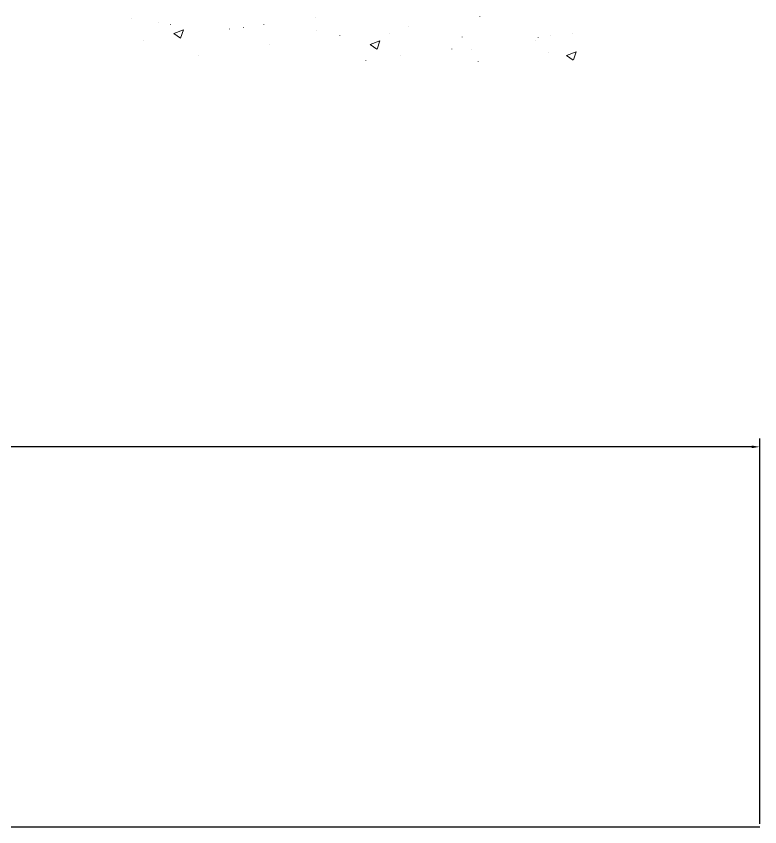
# Model space of a CAD drawing. Header units: inches. Extents: x -232 to -144.6, y 154.9 to 200.7.
# Drawn here: x -188.29 to -171.97, y 154.93 to 172.72 of the extents above; entities that cross this region are included whole.
import ezdxf

# ---------------------------------------------------------------- set-up
doc = ezdxf.new("R2010")
doc.units = ezdxf.units.IN
doc.header["$MEASUREMENT"] = 0
doc.layers.add('PDF2_Geometry', color=7, linetype='Continuous')
doc.styles.get("Standard").update_dxf_attribs({"font": 'arial.ttf'})
doc.dimstyles.get("Standard").update_dxf_attribs({"dimtxt": 0.18, "dimasz": 0.18, "dimexe": 0.18, "dimexo": 0.0625, "dimgap": 0.09, "dimtad": 0, "dimtih": 1, "dimtoh": 1, "dimdec": 4, "dimzin": 0, "dimdsep": 46, "dimlunit": 4, "dimtxsty": 'Standard', "dimcen": 0.09, "dimadec": 0, "dimazin": 0, "dimtfac": 1, "dimtdec": 4, "dimtofl": 0, "dimtmove": 0, "dimatfit": 3, "dimfxl": 0, "dimtolj": 1, "dimtzin": 0, "dimarcsym": 0})

# ---------------------------------------------------------------- blocks, each defined once
blk = doc.blocks.new('*D2')
at = {"color": 0, "lineweight": -2}
for p, q in [((-231.971, 154.994), (-231.971, 163.451)), ((-171.971, 154.994), (-171.971, 163.451)), ((-231.791, 163.271), (-202.143, 163.271)), ((-172.151, 163.271), (-201.798, 163.271))]:
    blk.add_line(p, q, dxfattribs=at)
at = {"color": 0}
for points in [[(-231.791, 163.301), (-231.791, 163.241), (-231.971, 163.271)], [(-172.151, 163.301), (-172.151, 163.241), (-171.971, 163.271)]]:
    blk.add_solid(points, dxfattribs=at)
at = {"layer": 'Defpoints', "color": 0}
for p in [(-171.971, 163.271), (-231.971, 154.932), (-171.971, 154.932)]:
    blk.add_point(p, dxfattribs=at)
at = {"color": 0, "insert": (-201.971, 163.271), "char_height": 0.18, "attachment_point": 5}
blk.add_mtext("\\A1;5'", dxfattribs=at)

msp = doc.modelspace()

# ---------------------------------------------------------------- linework, layer by layer
msp.add_line((-231.97064, 154.93177), (-171.97064, 154.93177))
at = {"layer": 'PDF2_Geometry', "lineweight": 9}
for points in [[(-185.76391, 172.67201), (-185.76391, 172.67534)], [(-185.17725, 172.58201), (-185.17725, 172.58534)], [(-181.72391, 172.68534), (-181.72391, 172.68867)], [(-178.11391, 172.71867), (-178.11391, 172.72201)], [(-184.90391, 172.53534), (-184.90391, 172.53867)], [(-184.68391, 172.24201), (-184.83391, 172.34201), (-184.62391, 172.42201)], [(-184.68391, 172.24201), (-184.62391, 172.42201)], [(-183.61391, 172.43867), (-183.61391, 172.44201)], [(-183.30391, 172.46867), (-183.30391, 172.47201)], [(-182.86058, 172.53534), (-182.86058, 172.53867)], [(-181.70058, 172.39867), (-181.70058, 172.40201)], [(-179.67058, 172.49534), (-179.67058, 172.49867)], [(-181.18724, 172.30201), (-181.18724, 172.30534)], [(-180.10058, 172.33201), (-180.10058, 172.33534)], [(-178.50058, 172.26534), (-178.50058, 172.26867)], [(-176.83725, 172.24867), (-176.83725, 172.25201)], [(-176.55391, 172.29534), (-176.55391, 172.29867)], [(-176.08725, 172.34867), (-176.08725, 172.35201)], [(-185.50725, 172.18867), (-185.50725, 172.19201)], [(-182.72724, 172.09201), (-182.72724, 172.09534)], [(-180.37391, 172.00201), (-180.52391, 172.10201), (-180.31391, 172.18201)], [(-180.37058, 172.00201), (-180.31058, 172.18201)], [(-176.89724, 172.19534), (-176.89724, 172.19867)], [(-184.28724, 171.86534), (-184.28724, 171.86867)], [(-179.86724, 171.85201), (-179.86724, 171.85534)], [(-178.73391, 172.00201), (-178.73391, 172.00534)], [(-178.30058, 171.99534), (-178.30058, 171.99867)], [(-176.61058, 171.93201), (-176.61058, 171.93534)], [(-176.06391, 171.75867), (-176.21058, 171.86201), (-176.00058, 171.94201)], [(-176.06058, 171.76201), (-176.00058, 171.94201)], [(-180.62058, 171.75201), (-180.62058, 171.75534)], [(-178.15058, 171.72201), (-178.15058, 171.72534)]]:
    msp.add_lwpolyline(points, dxfattribs=at)

# ---------------------------------------------------------------- dimensions: what is measured, and where the dimension line sits
dim = msp.add_linear_dim(base=(-171.97064, 163.2707), p1=(-231.97064, 154.93177), p2=(-171.97064, 154.93177), dimstyle='Standard')
dim.commit()
dim.dimension.update_dxf_attribs({"geometry": '*D2', "text_midpoint": (-201.97064, 163.2707)})

doc.saveas('drawing.dxf')
